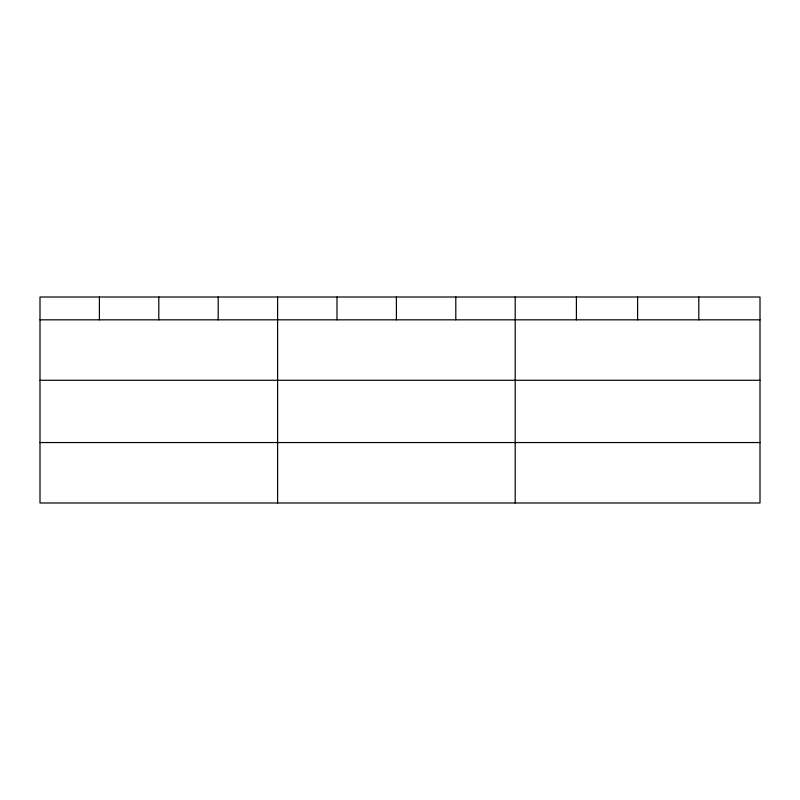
<?xml version="1.0" encoding="UTF-8"?>
<svg xmlns="http://www.w3.org/2000/svg" width="800" height="800" viewBox="0 0 800 800"><rect width="100%" height="100%" fill="white"/><g stroke="black" fill="none" stroke-linecap="round" stroke-linejoin="round"><path stroke-width="1.2" d="M760 380.28L760 297.01L40 297.01L40 502.99L760 502.99L760 380.28L40 380.28M40 319.83L760 319.83M40 442.55L760 442.55M698.8 297.01L698.8 319.83M637.6 297.01L637.6 319.83M576.4 297.01L576.4 319.83M515.2 297.01L515.2 502.99M455.8 297.01L455.8 319.83M396.4 297.01L396.4 319.83M337 297.01L337 319.83M277.6 297.01L277.6 502.99M218.2 297.01L218.2 319.83M158.8 297.01L158.8 319.83M99.4 297.01L99.4 319.83"/></g></svg>
